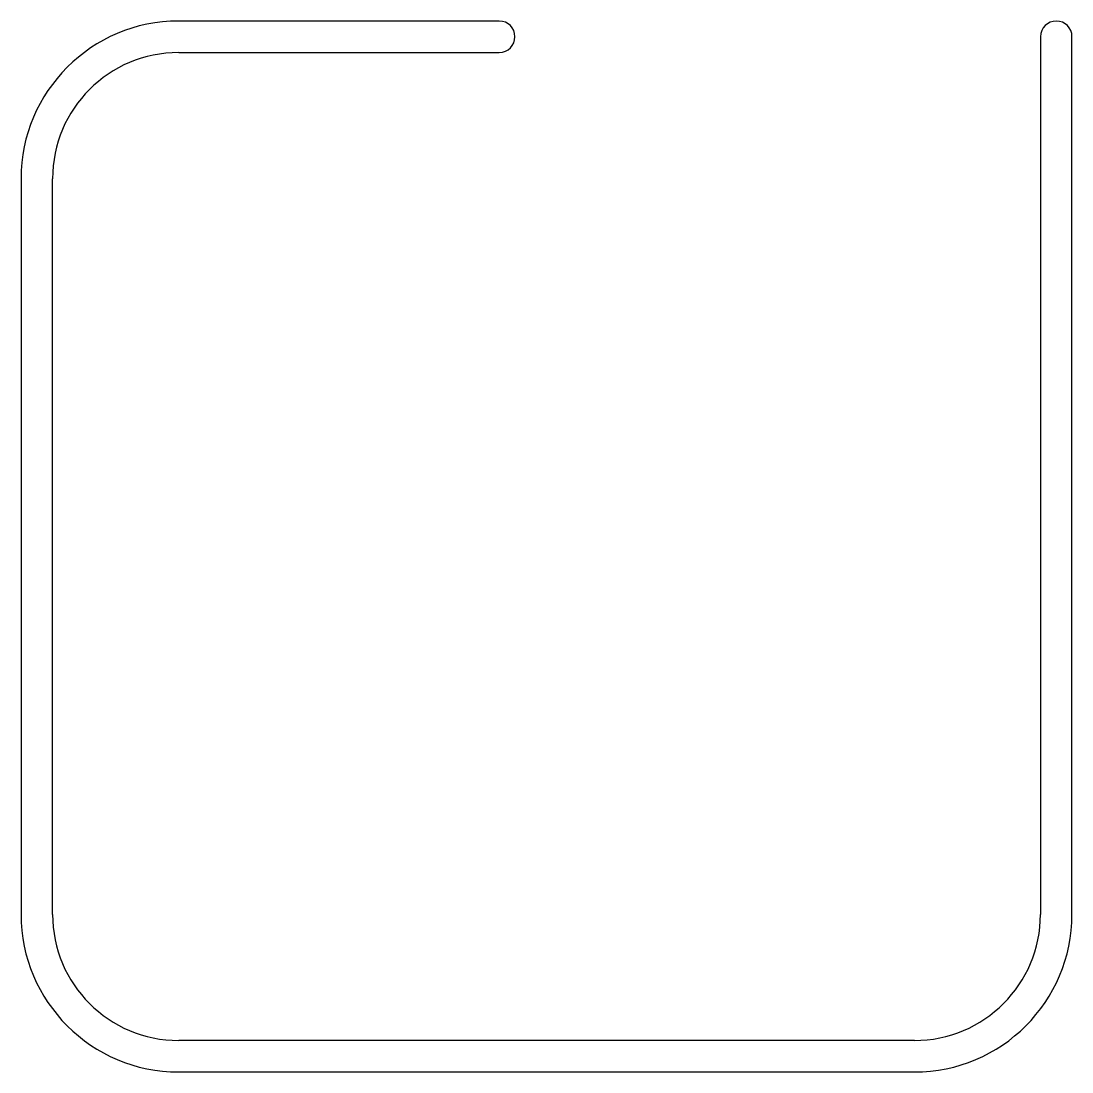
# Model space of a CAD drawing. Extents: x 2721 to 2761, y 2439.5 to 2479.5.
import ezdxf

# ---------------------------------------------------------------- set-up
doc = ezdxf.new("R2010")
doc.units = 0
doc.layers.get('0').update_dxf_attribs({"linetype": 'CONTINUOUS'})

msp = doc.modelspace()

# ---------------------------------------------------------------- linework, layer by layer
at = {"color": 0}
for p, q in [((2739.21, 2479.536), (2727.01, 2479.536)), ((2759.81, 2478.936), (2759.81, 2445.536)), ((2761.01, 2445.536), (2761.01, 2478.936)), ((2727.01, 2478.336), (2739.21, 2478.336)), ((2721.01, 2473.536), (2721.01, 2445.536)), ((2722.21, 2445.536), (2722.21, 2473.536)), ((2755.01, 2440.736), (2727.01, 2440.736)), ((2727.01, 2439.536), (2755.01, 2439.536))]:
    msp.add_line(p, q, dxfattribs=at)
for centre, radius, start, end in [((2727.01, 2473.536), 6, 90, 180), ((2739.21, 2478.936), 0.6, 270, 90), ((2760.41, 2478.936), 0.6, 0, 180), ((2727.01, 2473.536), 4.8, 90, 180), ((2727.01, 2445.536), 6, 180, 270), ((2727.01, 2445.536), 4.8, 180, 270), ((2755.01, 2445.536), 6, 270, 360), ((2755.01, 2445.536), 4.8, 270, 360)]:
    msp.add_arc(centre, radius, start, end, dxfattribs=at)

doc.saveas('drawing.dxf')
